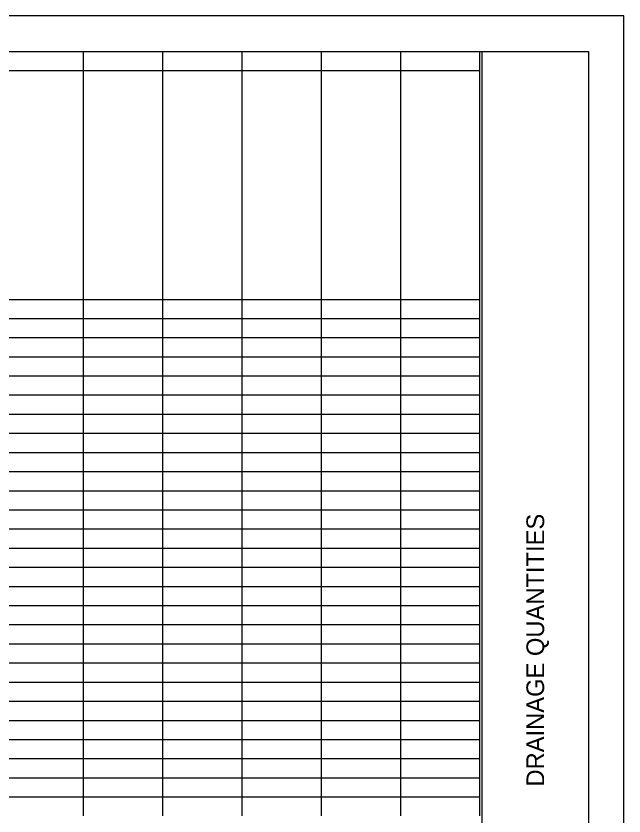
# Model space of a CAD drawing. Extents: x 0 to 34, y -41.8 to 22.
# Drawn here: x 25.43 to 34, y 10.72 to 22 of the extents above; entities that cross this region are included whole.
import ezdxf

# ---------------------------------------------------------------- set-up
doc = ezdxf.new("R2010")
doc.units = 0
for name, color, linetype in [('Default', 7, 'Continuous'), ('SH_Border', 7, 'Continuous'), ('SH_Cut_Line', 7, 'Continuous'), ('SH_Data', 7, 'Continuous')]:
    doc.layers.add(name, color=color, linetype=linetype)

msp = doc.modelspace()

# ---------------------------------------------------------------- linework, layer by layer
at = {"layer": 'Default'}
for p, q in [((15.436, 21.5), (26.379, 21.5)), ((26.379, 21.5), (29.731, 21.5)), ((26.379, 21.5), (26.379, 21.23)), ((27.496, 21.5), (27.496, 21.23)), ((28.614, 21.5), (28.614, 21.23)), ((29.731, 21.5), (31.966, 21.5)), ((29.731, 21.5), (29.731, 21.23)), ((30.849, 21.5), (30.849, 21.23)), ((31.966, 21.5), (31.966, 21.23)), ((15.436, 21.23), (26.379, 21.23)), ((26.379, 21.23), (29.731, 21.23)), ((26.379, 21.23), (26.379, 20.961)), ((27.496, 21.23), (27.496, 20.961)), ((28.614, 21.23), (28.614, 20.961)), ((29.731, 21.23), (31.966, 21.23)), ((29.731, 21.23), (29.731, 20.961)), ((30.849, 21.23), (30.849, 20.961)), ((31.966, 21.23), (31.966, 20.961)), ((26.379, 20.961), (26.379, 20.691)), ((27.496, 20.961), (27.496, 20.691)), ((28.614, 20.961), (28.614, 20.691)), ((29.731, 20.961), (29.731, 20.691)), ((30.849, 20.961), (30.849, 20.691)), ((31.966, 20.961), (31.966, 20.691)), ((26.379, 20.691), (26.379, 20.421)), ((27.496, 20.691), (27.496, 20.421)), ((28.614, 20.691), (28.614, 20.421)), ((29.731, 20.691), (29.731, 20.421)), ((30.849, 20.691), (30.849, 20.421)), ((31.966, 20.691), (31.966, 20.421)), ((26.379, 20.421), (26.379, 20.151)), ((27.496, 20.421), (27.496, 20.151)), ((28.614, 20.421), (28.614, 20.151)), ((29.731, 20.421), (29.731, 20.151)), ((30.849, 20.421), (30.849, 20.151)), ((31.966, 20.421), (31.966, 20.151)), ((26.379, 20.151), (26.379, 19.882)), ((27.496, 20.151), (27.496, 19.882)), ((28.614, 20.151), (28.614, 19.882)), ((29.731, 20.151), (29.731, 19.882)), ((30.849, 20.151), (30.849, 19.882)), ((31.966, 20.151), (31.966, 19.882)), ((26.379, 19.882), (26.379, 19.612)), ((27.496, 19.882), (27.496, 19.612)), ((28.614, 19.882), (28.614, 19.612)), ((29.731, 19.882), (29.731, 19.612)), ((30.849, 19.882), (30.849, 19.612)), ((31.966, 19.882), (31.966, 19.612)), ((26.379, 19.612), (26.379, 19.342)), ((27.496, 19.612), (27.496, 19.342)), ((28.614, 19.612), (28.614, 19.342)), ((29.731, 19.612), (29.731, 19.342)), ((30.849, 19.612), (30.849, 19.342)), ((31.966, 19.612), (31.966, 19.342)), ((26.379, 19.342), (26.379, 19.072)), ((27.496, 19.342), (27.496, 19.072)), ((28.614, 19.342), (28.614, 19.072)), ((29.731, 19.342), (29.731, 19.072)), ((30.849, 19.342), (30.849, 19.072)), ((31.966, 19.342), (31.966, 19.072)), ((26.379, 19.072), (26.379, 18.803)), ((27.496, 19.072), (27.496, 18.803)), ((28.614, 19.072), (28.614, 18.803)), ((29.731, 19.072), (29.731, 18.803)), ((30.849, 19.072), (30.849, 18.803)), ((31.966, 19.072), (31.966, 18.803)), ((26.379, 18.803), (26.379, 18.533)), ((27.496, 18.803), (27.496, 18.533)), ((28.614, 18.803), (28.614, 18.533)), ((29.731, 18.803), (29.731, 18.533)), ((30.849, 18.803), (30.849, 18.533)), ((31.966, 18.803), (31.966, 18.533)), ((26.379, 18.533), (26.379, 18.263)), ((27.496, 18.533), (27.496, 18.263)), ((28.614, 18.533), (28.614, 18.263)), ((29.731, 18.533), (29.731, 18.263)), ((30.849, 18.533), (30.849, 18.263)), ((31.966, 18.533), (31.966, 18.263)), ((26.379, 18.263), (26.379, 17.737)), ((27.496, 18.263), (27.496, 17.737)), ((28.614, 18.263), (28.614, 17.737)), ((29.731, 18.263), (29.731, 17.737)), ((30.849, 18.263), (30.849, 17.737)), ((31.966, 18.263), (31.966, 17.737)), ((15.436, 18.006), (26.379, 18.006)), ((26.379, 18.006), (29.731, 18.006)), ((29.731, 18.006), (31.966, 18.006)), ((15.436, 17.737), (26.379, 17.737)), ((26.379, 17.737), (29.731, 17.737)), ((26.379, 17.737), (26.379, 17.467)), ((27.496, 17.737), (27.496, 17.467)), ((28.614, 17.737), (28.614, 17.467)), ((29.731, 17.737), (31.966, 17.737)), ((29.731, 17.737), (29.731, 17.467)), ((30.849, 17.737), (30.849, 17.467)), ((31.966, 17.737), (31.966, 17.467)), ((15.436, 17.467), (26.379, 17.467)), ((26.379, 17.467), (29.731, 17.467)), ((26.379, 17.467), (26.379, 17.197)), ((27.496, 17.467), (27.496, 17.197)), ((28.614, 17.467), (28.614, 17.197)), ((29.731, 17.467), (31.966, 17.467)), ((29.731, 17.467), (29.731, 17.197)), ((30.849, 17.467), (30.849, 17.197)), ((31.966, 17.467), (31.966, 17.197)), ((15.436, 17.197), (26.379, 17.197)), ((26.379, 17.197), (29.731, 17.197)), ((26.379, 17.197), (26.379, 16.928)), ((27.496, 17.197), (27.496, 16.928)), ((28.614, 17.197), (28.614, 16.928)), ((29.731, 17.197), (31.966, 17.197)), ((29.731, 17.197), (29.731, 16.928)), ((30.849, 17.197), (30.849, 16.928)), ((31.966, 17.197), (31.966, 16.928)), ((15.436, 16.928), (26.379, 16.928)), ((26.379, 16.928), (29.731, 16.928)), ((26.379, 16.928), (26.379, 16.658)), ((27.496, 16.928), (27.496, 16.658)), ((28.614, 16.928), (28.614, 16.658)), ((29.731, 16.928), (31.966, 16.928)), ((29.731, 16.928), (29.731, 16.658)), ((30.849, 16.928), (30.849, 16.658)), ((31.966, 16.928), (31.966, 16.658)), ((15.436, 16.658), (26.379, 16.658)), ((26.379, 16.658), (29.731, 16.658)), ((26.379, 16.658), (26.379, 16.388)), ((27.496, 16.658), (27.496, 16.388)), ((28.614, 16.658), (28.614, 16.388)), ((29.731, 16.658), (31.966, 16.658)), ((29.731, 16.658), (29.731, 16.388)), ((30.849, 16.658), (30.849, 16.388)), ((31.966, 16.658), (31.966, 16.388)), ((15.436, 16.388), (26.379, 16.388)), ((26.379, 16.388), (29.731, 16.388)), ((26.379, 16.388), (26.379, 16.118)), ((27.496, 16.388), (27.496, 16.118)), ((28.614, 16.388), (28.614, 16.118)), ((29.731, 16.388), (31.966, 16.388)), ((29.731, 16.388), (29.731, 16.118)), ((30.849, 16.388), (30.849, 16.118)), ((31.966, 16.388), (31.966, 16.118)), ((15.436, 16.118), (26.379, 16.118)), ((26.379, 16.118), (29.731, 16.118)), ((26.379, 16.118), (26.379, 15.849)), ((27.496, 16.118), (27.496, 15.849)), ((28.614, 16.118), (28.614, 15.849)), ((29.731, 16.118), (31.966, 16.118)), ((29.731, 16.118), (29.731, 15.849)), ((30.849, 16.118), (30.849, 15.849)), ((31.966, 16.118), (31.966, 15.849)), ((15.436, 15.849), (26.379, 15.849)), ((26.379, 15.849), (29.731, 15.849)), ((26.379, 15.849), (26.379, 15.579)), ((27.496, 15.849), (27.496, 15.579)), ((28.614, 15.849), (28.614, 15.579)), ((29.731, 15.849), (31.966, 15.849)), ((29.731, 15.849), (29.731, 15.579)), ((30.849, 15.849), (30.849, 15.579)), ((31.966, 15.849), (31.966, 15.579)), ((15.436, 15.579), (26.379, 15.579)), ((26.379, 15.579), (29.731, 15.579)), ((26.379, 15.579), (26.379, 15.309)), ((27.496, 15.579), (27.496, 15.309)), ((28.614, 15.579), (28.614, 15.309)), ((29.731, 15.579), (31.966, 15.579)), ((29.731, 15.579), (29.731, 15.309)), ((30.849, 15.579), (30.849, 15.309)), ((31.966, 15.579), (31.966, 15.309)), ((15.436, 15.309), (26.379, 15.309)), ((26.379, 15.309), (29.731, 15.309)), ((26.379, 15.309), (26.379, 15.039)), ((27.496, 15.309), (27.496, 15.039)), ((28.614, 15.309), (28.614, 15.039)), ((29.731, 15.309), (31.966, 15.309)), ((29.731, 15.309), (29.731, 15.039)), ((30.849, 15.309), (30.849, 15.039)), ((31.966, 15.309), (31.966, 15.039)), ((15.436, 15.039), (26.379, 15.039)), ((26.379, 15.039), (29.731, 15.039)), ((26.379, 15.039), (26.379, 14.77)), ((27.496, 15.039), (27.496, 14.77)), ((28.614, 15.039), (28.614, 14.77)), ((29.731, 15.039), (31.966, 15.039)), ((29.731, 15.039), (29.731, 14.77)), ((30.849, 15.039), (30.849, 14.77)), ((31.966, 15.039), (31.966, 14.77)), ((15.436, 14.77), (26.379, 14.77)), ((26.379, 14.77), (29.731, 14.77)), ((26.379, 14.77), (26.379, 14.5)), ((27.496, 14.77), (27.496, 14.5)), ((28.614, 14.77), (28.614, 14.5)), ((29.731, 14.77), (31.966, 14.77)), ((29.731, 14.77), (29.731, 14.5)), ((30.849, 14.77), (30.849, 14.5)), ((31.966, 14.77), (31.966, 14.5)), ((15.436, 14.5), (26.379, 14.5)), ((26.379, 14.5), (29.731, 14.5)), ((26.379, 14.5), (26.379, 14.23)), ((27.496, 14.5), (27.496, 14.23)), ((28.614, 14.5), (28.614, 14.23)), ((29.731, 14.5), (31.966, 14.5)), ((29.731, 14.5), (29.731, 14.23)), ((30.849, 14.5), (30.849, 14.23)), ((31.966, 14.5), (31.966, 14.23)), ((15.436, 14.23), (26.379, 14.23)), ((26.379, 14.23), (29.731, 14.23)), ((26.379, 14.23), (26.379, 13.961)), ((27.496, 14.23), (27.496, 13.961)), ((28.614, 14.23), (28.614, 13.961)), ((29.731, 14.23), (31.966, 14.23)), ((29.731, 14.23), (29.731, 13.961)), ((30.849, 14.23), (30.849, 13.961)), ((31.966, 14.23), (31.966, 13.961)), ((15.436, 13.961), (26.379, 13.961)), ((26.379, 13.961), (29.731, 13.961)), ((26.379, 13.961), (26.379, 13.691)), ((27.496, 13.961), (27.496, 13.691)), ((28.614, 13.961), (28.614, 13.691)), ((29.731, 13.961), (31.966, 13.961)), ((29.731, 13.961), (29.731, 13.691)), ((30.849, 13.961), (30.849, 13.691)), ((31.966, 13.961), (31.966, 13.691)), ((15.436, 13.691), (26.379, 13.691)), ((26.379, 13.691), (29.731, 13.691)), ((26.379, 13.691), (26.379, 13.421)), ((27.496, 13.691), (27.496, 13.421)), ((28.614, 13.691), (28.614, 13.421)), ((29.731, 13.691), (31.966, 13.691)), ((29.731, 13.691), (29.731, 13.421)), ((30.849, 13.691), (30.849, 13.421)), ((31.966, 13.691), (31.966, 13.421)), ((15.436, 13.421), (26.379, 13.421)), ((26.379, 13.421), (29.731, 13.421)), ((26.379, 13.421), (26.379, 13.151)), ((27.496, 13.421), (27.496, 13.151)), ((28.614, 13.421), (28.614, 13.151)), ((29.731, 13.421), (31.966, 13.421)), ((29.731, 13.421), (29.731, 13.151)), ((30.849, 13.421), (30.849, 13.151)), ((31.966, 13.421), (31.966, 13.151)), ((15.436, 13.151), (26.379, 13.151)), ((26.379, 13.151), (29.731, 13.151)), ((26.379, 13.151), (26.379, 12.882)), ((27.496, 13.151), (27.496, 12.882)), ((28.614, 13.151), (28.614, 12.882)), ((29.731, 13.151), (31.966, 13.151)), ((29.731, 13.151), (29.731, 12.882)), ((30.849, 13.151), (30.849, 12.882)), ((31.966, 13.151), (31.966, 12.882)), ((15.436, 12.882), (26.379, 12.882)), ((26.379, 12.882), (29.731, 12.882)), ((26.379, 12.882), (26.379, 12.612)), ((27.496, 12.882), (27.496, 12.612)), ((28.614, 12.882), (28.614, 12.612)), ((29.731, 12.882), (31.966, 12.882)), ((29.731, 12.882), (29.731, 12.612)), ((30.849, 12.882), (30.849, 12.612)), ((31.966, 12.882), (31.966, 12.612)), ((15.436, 12.612), (26.379, 12.612)), ((26.379, 12.612), (29.731, 12.612)), ((26.379, 12.612), (26.379, 12.342)), ((27.496, 12.612), (27.496, 12.342)), ((28.614, 12.612), (28.614, 12.342)), ((29.731, 12.612), (31.966, 12.612)), ((29.731, 12.612), (29.731, 12.342)), ((30.849, 12.612), (30.849, 12.342)), ((31.966, 12.612), (31.966, 12.342)), ((15.436, 12.342), (26.379, 12.342)), ((26.379, 12.342), (29.731, 12.342)), ((26.379, 12.342), (26.379, 12.072)), ((27.496, 12.342), (27.496, 12.072)), ((28.614, 12.342), (28.614, 12.072)), ((29.731, 12.342), (31.966, 12.342)), ((29.731, 12.342), (29.731, 12.072)), ((30.849, 12.342), (30.849, 12.072)), ((31.966, 12.342), (31.966, 12.072)), ((15.436, 12.072), (26.379, 12.072)), ((26.379, 12.072), (29.731, 12.072)), ((26.379, 12.072), (26.379, 11.803)), ((27.496, 12.072), (27.496, 11.803)), ((28.614, 12.072), (28.614, 11.803)), ((29.731, 12.072), (31.966, 12.072)), ((29.731, 12.072), (29.731, 11.803)), ((30.849, 12.072), (30.849, 11.803)), ((31.966, 12.072), (31.966, 11.803)), ((15.436, 11.803), (26.379, 11.803)), ((26.379, 11.803), (29.731, 11.803)), ((26.379, 11.803), (26.379, 11.533)), ((27.496, 11.803), (27.496, 11.533)), ((28.614, 11.803), (28.614, 11.533)), ((29.731, 11.803), (31.966, 11.803)), ((29.731, 11.803), (29.731, 11.533)), ((30.849, 11.803), (30.849, 11.533)), ((31.966, 11.803), (31.966, 11.533)), ((15.436, 11.533), (26.379, 11.533)), ((26.379, 11.533), (29.731, 11.533)), ((26.379, 11.533), (26.379, 11.263)), ((27.496, 11.533), (27.496, 11.263)), ((28.614, 11.533), (28.614, 11.263)), ((29.731, 11.533), (31.966, 11.533)), ((29.731, 11.533), (29.731, 11.263)), ((30.849, 11.533), (30.849, 11.263)), ((31.966, 11.533), (31.966, 11.263)), ((15.436, 11.263), (26.379, 11.263)), ((26.379, 11.263), (29.731, 11.263)), ((26.379, 11.263), (26.379, 10.994)), ((27.496, 11.263), (27.496, 10.994)), ((28.614, 11.263), (28.614, 10.994)), ((29.731, 11.263), (31.966, 11.263)), ((29.731, 11.263), (29.731, 10.994)), ((30.849, 11.263), (30.849, 10.994)), ((31.966, 11.263), (31.966, 10.994)), ((15.436, 10.994), (26.379, 10.994)), ((26.379, 10.994), (29.731, 10.994)), ((26.379, 10.994), (26.379, 10.724)), ((27.496, 10.994), (27.496, 10.724)), ((28.614, 10.994), (28.614, 10.724)), ((29.731, 10.994), (31.966, 10.994)), ((29.731, 10.994), (29.731, 10.724)), ((30.849, 10.994), (30.849, 10.724)), ((31.966, 10.994), (31.966, 10.724))]:
    msp.add_line(p, q, dxfattribs=at)
at = {"layer": 'SH_Border'}
msp.add_line((32, 0.5), (32, 21.5), dxfattribs=at)
msp.add_lwpolyline([(1.5, 21.5), (33.5, 21.5), (33.5, 0.5), (1.5, 0.5)], close=True, dxfattribs=at)
at = {"layer": 'SH_Cut_Line'}
msp.add_lwpolyline([(0, 0), (34, 0), (34, 22), (0, 22)], close=True, dxfattribs=at)

# ---------------------------------------------------------------- texts
at = {"layer": 'SH_Data'}
msp.add_text('DRAINAGE QUANTITIES', height=0.25, rotation=90, dxfattribs=at).set_placement((32.875, 11.139))

doc.saveas('drawing.dxf')
